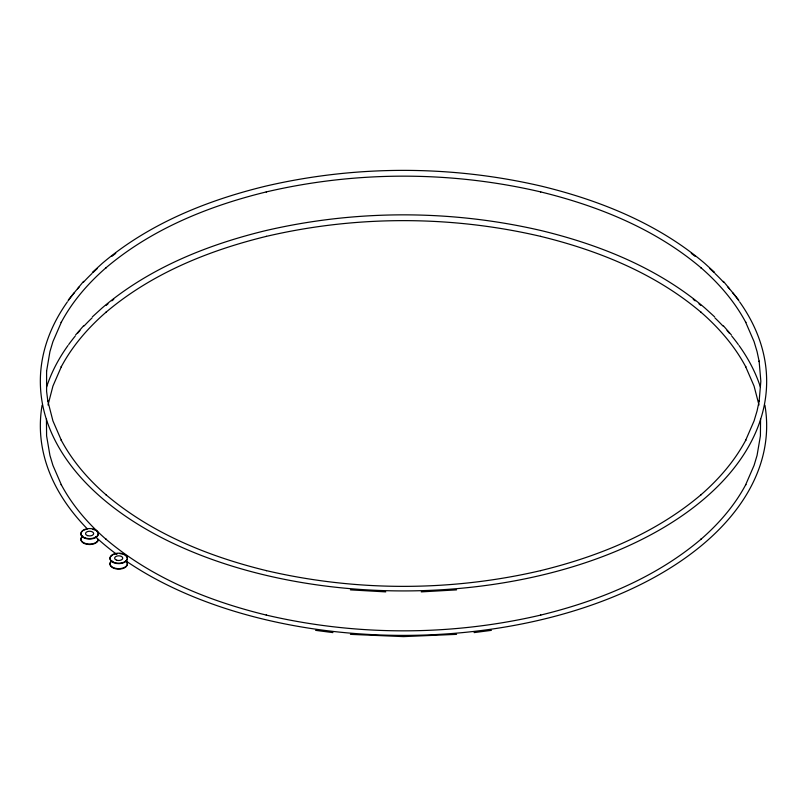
<?xml version="1.0" encoding="UTF-8"?>
<svg xmlns="http://www.w3.org/2000/svg" width="807" height="807" viewBox="0 0 807 807"><rect width="100%" height="100%" fill="white"/><g stroke="black" fill="none" stroke-linecap="round" stroke-linejoin="round"><path stroke-width="1.21" d="M46.443 418.994L46.594 435.861L49.933 455.4L52.929 465.387L61.453 485.027L61.171 484.503C72.337 505.525 88.165 523.733 106.06 539.298L105.677 538.955C151.454 577.893 208.549 601.003 266.431 615.116L266.199 615.065C356.099 636.098 450.901 636.098 540.801 615.065L540.569 615.116C598.451 601.003 655.546 577.893 701.323 538.955L700.94 539.298C718.835 523.733 734.663 505.525 745.829 484.503L745.547 485.027L754.071 465.387L757.067 455.4L760.406 435.861L760.557 418.994M48.017 405.003L52.929 386.089L61.453 366.449L61.171 366.973C72.337 345.951 88.165 327.743 106.06 312.178L105.677 312.521C151.454 273.583 208.549 250.473 266.431 236.36L266.199 236.411C356.099 215.378 450.901 215.378 540.801 236.411L540.569 236.36C598.451 250.473 655.546 273.583 701.323 312.521L700.94 312.178C718.835 327.743 734.663 345.951 745.829 366.973L745.547 366.449L754.071 386.089L758.984 405.003M68.353 299.932L83.575 281.35M75.565 335.006L83.575 325.826M92.351 272.403L102.257 263.375C148.559 223.993 206.31 200.61 264.857 186.336L265.089 186.276C355.716 165.072 451.284 165.072 541.911 186.276L542.143 186.336C600.69 200.61 658.441 223.993 704.743 263.375L714.649 272.403M92.351 316.879L102.257 307.85C148.559 268.469 206.31 245.086 264.857 230.812L265.089 230.752C355.716 209.548 451.284 209.548 541.911 230.752L542.143 230.812C600.69 245.086 658.441 268.469 704.743 307.85L714.649 316.879M474.062 632.607L491.382 630.358M456.57 589.877L421.244 591.884M456.57 634.352L403.5 636.612L350.43 634.352M385.756 591.884L350.43 589.877M315.618 630.358L332.938 632.607M723.425 281.35L738.647 299.932M723.425 325.826L731.435 335.006M764.905 405.185A363.15 209.659 0 0 1 545.209 618.777A363.15 209.659 0 0 1 126.588 561.379M116.712 554.359A363.15 209.659 0 0 1 95.397 536.716M87.529 529.079A363.15 209.659 0 0 1 42.095 405.185M46.574 387.078A363.15 209.659 0 0 1 67.99 345.507M68.676 344.559A363.15 209.659 0 0 1 75.212 336.095M77.543 333.311A363.15 209.659 0 0 1 79.933 330.557M84.069 325.998A363.15 209.659 0 0 1 92.018 317.948M106.131 305.399A363.15 209.659 0 0 1 107.997 303.866M111.82 300.84A363.15 209.659 0 0 1 113.757 299.347M693.243 299.347A363.15 209.659 0 0 1 695.18 300.84M699.003 303.866A363.15 209.659 0 0 1 700.869 305.399M714.982 317.948A363.15 209.659 0 0 1 722.931 325.998M727.067 330.557A363.15 209.659 0 0 1 729.457 333.311M731.788 336.095A363.15 209.659 0 0 1 738.324 344.559M739.01 345.507A363.15 209.659 0 0 1 760.426 387.078M739.686 301.979A363.15 209.659 0 0 1 403.5 590.926A363.15 209.659 0 0 1 67.314 301.979M67.99 301.031A363.15 209.659 0 0 1 74.456 292.548M77.543 288.835A363.15 209.659 0 0 1 79.126 286.999M83.232 282.43A363.15 209.659 0 0 1 92.018 273.472M92.855 272.675A363.15 209.659 0 0 1 97.122 268.701M111.82 256.364A363.15 209.659 0 0 1 115.724 253.378M691.276 253.378A363.15 209.659 0 0 1 695.18 256.364M709.878 268.701A363.15 209.659 0 0 1 714.145 272.675M714.982 273.472A363.15 209.659 0 0 1 723.768 282.43M727.874 286.999A363.15 209.659 0 0 1 729.457 288.835M732.544 292.548A363.15 209.659 0 0 1 739.01 301.031M126.235 561.581A8.716 5.034 0 0 1 120.394 569.036A8.716 5.034 0 0 1 110.055 563.447M110.277 562.802A8.716 5.034 0 0 1 111.78 561.036M124.853 555.055A8.716 5.034 0 0 1 121.494 563.377A8.716 5.034 0 0 1 110.055 557.96M110.277 557.314A8.716 5.034 0 0 1 112.526 555.055M113.384 554.621A8.716 5.034 0 0 1 114.332 554.258M115.361 553.965A8.716 5.034 0 0 1 117.55 553.622M119.829 553.622A8.716 5.034 0 0 1 122.028 553.965M123.047 554.258A8.716 5.034 0 0 1 123.996 554.621M125.61 560.593A8.716 5.034 0 0 1 124.581 567.361A8.716 5.034 0 0 1 112.798 567.361A8.716 5.034 0 0 1 111.78 560.593M98.313 539.52A8.716 5.034 0 0 1 87.338 544.372A8.716 5.034 0 0 1 82.052 536.998M96.507 530.966A8.716 5.034 0 0 1 95.478 537.744A8.716 5.034 0 0 1 83.706 537.744A8.716 5.034 0 0 1 82.677 530.966M83.434 530.471A8.716 5.034 0 0 1 84.291 530.038M85.239 529.674A8.716 5.034 0 0 1 86.258 529.382M92.926 529.382A8.716 5.034 0 0 1 93.955 529.674M94.903 530.038A8.716 5.034 0 0 1 95.761 530.471M98.232 539.732A8.716 5.034 0 0 1 86.258 543.716A8.716 5.034 0 0 1 82.677 536.009M46.594 371.139L46.594 391.385L47.885 401.483L47.784 400.877L52.929 420.911L61.453 440.551L61.171 440.027C72.337 461.049 88.165 479.257 106.06 494.822L105.677 494.479C151.454 533.417 208.549 556.527 266.431 570.64L266.199 570.589C356.099 591.622 450.901 591.622 540.801 570.589L540.569 570.64C598.451 556.527 655.546 533.417 701.323 494.479L700.94 494.822C718.835 479.257 734.663 461.049 745.829 440.027L745.547 440.551L754.071 420.911L757.067 410.924L759.216 400.877L759.115 401.483L760.84 381.257L759.115 361.042L759.216 361.647L757.067 351.6L754.071 341.613L745.547 321.973L745.829 322.497C734.663 301.475 718.835 283.267 700.94 267.702L701.323 268.045C655.546 229.107 598.451 205.997 540.569 191.884L540.801 191.935C450.901 170.902 356.099 170.902 266.199 191.935L266.431 191.884C208.549 205.997 151.454 229.107 105.677 268.045L106.06 267.702C88.165 283.267 72.337 301.475 61.171 322.497L61.453 321.973L52.929 341.613L49.933 351.6L46.594 371.139M113.384 562.166A8.716 5.034 0 0 0 127.335 558.827A8.716 5.034 0 0 0 115.361 553.521A8.716 5.034 0 0 0 113.384 562.166M116.662 560.199A4.065 2.35 0 0 0 122.755 558.172A4.065 2.35 0 0 0 116.662 556.134A4.065 2.35 0 0 0 116.662 560.199M85.239 537.946A8.716 5.034 0 0 0 98.313 533.588A8.716 5.034 0 0 0 85.239 529.231A8.716 5.034 0 0 0 85.239 537.946M87.559 535.616A4.065 2.35 0 0 0 93.662 533.588A4.065 2.35 0 0 0 87.559 531.551A4.065 2.35 0 0 0 87.559 535.616"/></g></svg>
